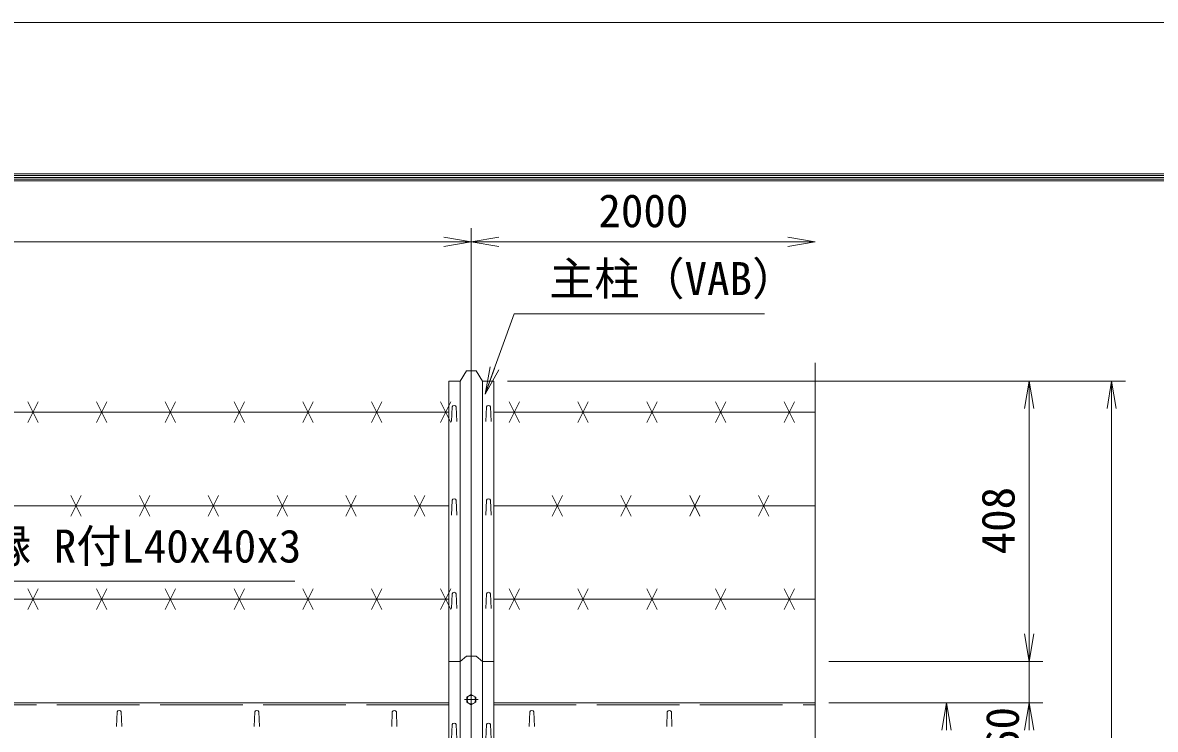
# Model space of a CAD drawing. Units: millimetres, scale not verified. Extents: x -4200 to 4200, y -2970 to 2970.
# Drawn here: x -1855 to -208, y 1942 to 2970 of the extents above; entities that cross this region are included whole.
import ezdxf
from ezdxf.enums import TextEntityAlignment as Align

# ---------------------------------------------------------------- set-up
doc = ezdxf.new("R2010")
doc.units = ezdxf.units.MM
doc.header["$LTSCALE"] = 20
doc.linetypes.add('DASHED', pattern=[7.5, 6, -1.5])
doc.linetypes.add('USER1', pattern=[50.8, 31.75, -6.35, 6.35, -6.35])
for name, color, linetype, lineweight in [('0-0_D-STR1', 1, 'Continuous', 18), ('0-1_D-STR-DIM', 7, 'Continuous', 9), ('0-2_D-STR3', 3, 'Continuous', 13), ('0-3_D-STR-TXT', 7, 'Continuous', 9), ('0-4_0', 7, 'Continuous', 9), ('0-5_D-BMK', 2, 'USER1', 13), ('0-7_D-TTL', 7, 'Continuous', 9)]:
    doc.layers.add(name, color=color, linetype=linetype, lineweight=lineweight)
doc.styles.add('ＭＳ ゴシック', font='')
doc.styles.get('ＭＳ ゴシック').set_extended_font_data('MS Gothic')

# ---------------------------------------------------------------- blocks, each defined once
blk = doc.blocks.new('_Open')
at = {"layer": '0-4_0'}
blk.add_line((-20, 3.33), (0, 0), dxfattribs=at)
blk.add_lwpolyline([(-20, -3.33), (0, 0), (-20, 0)], dxfattribs=at)

msp = doc.modelspace()

# ---------------------------------------------------------------- linework, layer by layer
at = {"layer": '0-0_D-STR1'}
for p, q in [((-1235.32, 660.85), (-1235.32, 2448.79)), ((-1218.82, 660.85), (-1218.82, 2448.79)), ((-1186.82, 660.85), (-1186.82, 2448.79)), ((-1170.32, 660.85), (-1170.32, 2448.79)), ((-1230.82, 2411.36), (-1231.57, 2389.86)), ((-1224.82, 2411.36), (-1224.07, 2389.86)), ((-1180.82, 2411.36), (-1181.57, 2389.86)), ((-1174.82, 2411.36), (-1174.07, 2389.86)), ((-1230.82, 2275.41), (-1231.57, 2253.91)), ((-1224.82, 2275.41), (-1224.07, 2253.91)), ((-1180.82, 2275.41), (-1181.57, 2253.91)), ((-1174.82, 2275.41), (-1174.07, 2253.91)), ((-1230.82, 2139.46), (-1231.57, 2117.96)), ((-1224.82, 2139.46), (-1224.07, 2117.96)), ((-1180.82, 2139.46), (-1181.57, 2117.96)), ((-1174.82, 2139.46), (-1174.07, 2117.96)), ((-1235.32, 1980.86), (-3177.82, 1980.86)), ((-1170.32, 1980.86), (-702.82, 1980.86)), ((-1717.82, 1967.73), (-1718.57, 1946.23)), ((-1711.82, 1967.73), (-1711.07, 1946.23)), ((-1517.82, 1967.73), (-1518.57, 1946.23)), ((-1511.82, 1967.73), (-1511.07, 1946.23)), ((-1317.82, 1967.73), (-1318.57, 1946.23)), ((-1311.82, 1967.73), (-1311.07, 1946.23)), ((-1117.82, 1967.73), (-1118.57, 1946.23)), ((-1111.82, 1967.73), (-1111.07, 1946.23)), ((-917.82, 1967.73), (-918.57, 1946.23)), ((-911.82, 1967.73), (-911.07, 1946.23)), ((-1230.82, 1949.23), (-1231.57, 1927.73)), ((-1224.82, 1949.23), (-1224.07, 1927.73)), ((-1180.82, 1949.23), (-1181.57, 1927.73)), ((-1174.82, 1949.23), (-1174.07, 1927.73))]:
    msp.add_line(p, q, dxfattribs=at)
at = {"layer": '0-0_D-STR1', "linetype": 'DASHED'}
for p, q in [((-1235.32, 1977.86), (-3177.82, 1977.86)), ((-1170.32, 1977.86), (-702.82, 1977.86))]:
    msp.add_line(p, q, dxfattribs=at)
at = {"layer": '0-0_D-STR1'}
for points in [[(-1235.32, 2448.79), (-1218.82, 2448.79), (-1209.82, 2463.49), (-1195.82, 2463.49), (-1186.82, 2448.79), (-1170.32, 2448.79)], [(-1235.32, 2040.86), (-1218.82, 2040.86), (-1209.82, 2048.62), (-1195.82, 2048.62), (-1186.82, 2040.86), (-1170.32, 2040.86)]]:
    msp.add_lwpolyline(points, dxfattribs=at)
for centre in [(-1227.82, 2410.11), (-1177.82, 2410.11), (-1227.82, 2274.16), (-1177.82, 2274.16), (-1227.82, 2138.21), (-1177.82, 2138.21), (-1714.82, 1966.48), (-1514.82, 1966.48), (-1314.82, 1966.48), (-1114.82, 1966.48), (-914.82, 1966.48), (-1227.82, 1947.98), (-1177.82, 1947.98)]:
    msp.add_arc(centre, 3.25, 22.61986, 157.38014, dxfattribs=at)
at = {"layer": '0-1_D-STR-DIM'}
for p, q in [((-1202.82, 2468.79), (-1202.82, 2671.33)), ((-1202.82, 2468.79), (-1202.82, 2671.33)), ((-3162.82, 2651.33), (-1242.82, 2651.33)), ((-1162.82, 2651.33), (-742.82, 2651.33)), ((-702.82, 2475.31), (-702.82, 1271.51)), ((-1150.32, 2448.79), (-371.77, 2448.79)), ((-1150.32, 2448.79), (-251.77, 2448.79)), ((-391.77, 2080.86), (-391.77, 2408.79)), ((-271.77, 2408.79), (-271.77, 520.86)), ((-391.77, 2080.86), (-391.77, 2120.86)), ((-682.82, 2040.86), (-371.77, 2040.86)), ((-682.82, 2040.86), (-371.77, 2040.86)), ((-391.77, 2040.86), (-391.77, 1980.86)), ((-682.82, 1980.86), (-491.77, 1980.86)), ((-682.82, 1980.86), (-371.77, 1980.86)), ((-682.82, 1980.86), (-371.77, 1980.86))]:
    msp.add_line(p, q, dxfattribs=at)
at = {"layer": '0-2_D-STR3'}
for p, q in [((-1847.82, 2418.38), (-1832.82, 2388.38)), ((-1847.82, 2388.38), (-1832.82, 2418.38)), ((-1747.82, 2418.38), (-1732.82, 2388.38)), ((-1747.82, 2388.38), (-1732.82, 2418.38)), ((-1647.82, 2418.38), (-1632.82, 2388.38)), ((-1647.82, 2388.38), (-1632.82, 2418.38)), ((-1547.82, 2418.38), (-1532.82, 2388.38)), ((-1547.82, 2388.38), (-1532.82, 2418.38)), ((-1447.82, 2418.38), (-1432.82, 2388.38)), ((-1447.82, 2388.38), (-1432.82, 2418.38)), ((-1347.82, 2418.38), (-1332.82, 2388.38)), ((-1347.82, 2388.38), (-1332.82, 2418.38)), ((-1247.82, 2418.38), (-1232.82, 2388.38)), ((-1247.82, 2388.38), (-1232.82, 2418.38)), ((-1147.82, 2418.38), (-1132.82, 2388.38)), ((-1147.82, 2388.38), (-1132.82, 2418.38)), ((-1047.82, 2418.38), (-1032.82, 2388.38)), ((-1047.82, 2388.38), (-1032.82, 2418.38)), ((-947.82, 2418.38), (-932.82, 2388.38)), ((-947.82, 2388.38), (-932.82, 2418.38)), ((-847.82, 2418.38), (-832.82, 2388.38)), ((-847.82, 2388.38), (-832.82, 2418.38)), ((-747.82, 2418.38), (-732.82, 2388.38)), ((-747.82, 2388.38), (-732.82, 2418.38)), ((-3177.82, 2403.38), (-1235.32, 2403.38)), ((-1170.32, 2403.38), (-702.82, 2403.38)), ((-1785.32, 2252.43), (-1770.32, 2282.43)), ((-1785.32, 2282.43), (-1770.32, 2252.43)), ((-1685.32, 2252.43), (-1670.32, 2282.43)), ((-1685.32, 2282.43), (-1670.32, 2252.43)), ((-1585.32, 2252.43), (-1570.32, 2282.43)), ((-1585.32, 2282.43), (-1570.32, 2252.43)), ((-1485.32, 2252.43), (-1470.32, 2282.43)), ((-1485.32, 2282.43), (-1470.32, 2252.43)), ((-1385.32, 2252.43), (-1370.32, 2282.43)), ((-1385.32, 2282.43), (-1370.32, 2252.43)), ((-1285.32, 2252.43), (-1270.32, 2282.43)), ((-1285.32, 2282.43), (-1270.32, 2252.43)), ((-1085.32, 2252.43), (-1070.32, 2282.43)), ((-1085.32, 2282.43), (-1070.32, 2252.43)), ((-985.32, 2252.43), (-970.32, 2282.43)), ((-985.32, 2282.43), (-970.32, 2252.43)), ((-885.32, 2252.43), (-870.32, 2282.43)), ((-885.32, 2282.43), (-870.32, 2252.43)), ((-785.32, 2252.43), (-770.32, 2282.43)), ((-785.32, 2282.43), (-770.32, 2252.43)), ((-3177.82, 2267.43), (-1235.32, 2267.43)), ((-1170.32, 2267.43), (-702.82, 2267.43)), ((-1847.82, 2146.49), (-1832.82, 2116.49)), ((-1847.82, 2116.49), (-1832.82, 2146.49)), ((-1747.82, 2146.49), (-1732.82, 2116.49)), ((-1747.82, 2116.49), (-1732.82, 2146.49)), ((-1647.82, 2146.49), (-1632.82, 2116.49)), ((-1647.82, 2116.49), (-1632.82, 2146.49)), ((-1547.82, 2146.49), (-1532.82, 2116.49)), ((-1547.82, 2116.49), (-1532.82, 2146.49)), ((-1447.82, 2146.49), (-1432.82, 2116.49)), ((-1447.82, 2116.49), (-1432.82, 2146.49)), ((-1347.82, 2146.49), (-1332.82, 2116.49)), ((-1347.82, 2116.49), (-1332.82, 2146.49)), ((-1247.82, 2146.49), (-1232.82, 2116.49)), ((-1247.82, 2116.49), (-1232.82, 2146.49)), ((-1147.82, 2146.49), (-1132.82, 2116.49)), ((-1147.82, 2116.49), (-1132.82, 2146.49)), ((-1047.82, 2146.49), (-1032.82, 2116.49)), ((-1047.82, 2116.49), (-1032.82, 2146.49)), ((-947.82, 2146.49), (-932.82, 2116.49)), ((-947.82, 2116.49), (-932.82, 2146.49)), ((-847.82, 2146.49), (-832.82, 2116.49)), ((-847.82, 2116.49), (-832.82, 2146.49)), ((-747.82, 2146.49), (-732.82, 2116.49)), ((-747.82, 2116.49), (-732.82, 2146.49)), ((-3177.82, 2131.49), (-1235.32, 2131.49)), ((-1170.32, 2131.49), (-702.82, 2131.49)), ((-1202.82, 1992.86), (-1209.32, 1989.11)), ((-1209.32, 1989.11), (-1209.32, 1981.6)), ((-1209.32, 1981.6), (-1202.82, 1977.85)), ((-1196.32, 1989.11), (-1202.82, 1992.86)), ((-1202.82, 1977.85), (-1196.32, 1981.6)), ((-1196.32, 1981.6), (-1196.32, 1989.11))]:
    msp.add_line(p, q, dxfattribs=at)
msp.add_circle((-1202.82, 1985.36), 6.25, dxfattribs=at)
at = {"layer": '0-3_D-STR-TXT'}
for points in [[(-776.61, 2546.67), (-1140.48, 2546.67), (-1182.08, 2431.46)], [(-1459.27, 2157.74), (-2157.15, 2157.74), (-2211.15, 1982.77)]]:
    msp.add_lwpolyline(points, dxfattribs=at)
at = {"layer": '0-5_D-BMK'}
for p, q in [((-1202.82, 2505.86), (-1202.82, 410.86)), ((-1192.82, 1985.36), (-1212.82, 1985.36))]:
    msp.add_line(p, q, dxfattribs=at)
at = {"layer": '0-7_D-TTL', "color": 2, "lineweight": 18}
msp.add_lwpolyline([(-4200, 2970), (4200, 2970), (4200, -2970), (-4200, -2970)], close=True, dxfattribs=at)
at = {"layer": '0-7_D-TTL'}
for points in [[(-3930, 2750), (3930, 2750), (3930, -2750), (-3930, -2750)], [(-3927.5, 2747.5), (3927.5, 2747.5), (3927.5, -2747.5), (-3927.5, -2747.5)], [(-3925, 2745), (3925, 2745), (3925, -2745), (-3925, -2745)], [(-3922.5, 2742.5), (3922.5, 2742.5), (3922.5, -2742.5), (-3922.5, -2742.5)], [(-3920, 2740), (3920, 2740), (3920, -2740), (-3920, -2740)]]:
    msp.add_lwpolyline(points, close=True, dxfattribs=at)

# ---------------------------------------------------------------- block references
at = {"layer": '0-1_D-STR-DIM', "xscale": 2, "yscale": 2}
for p in [(-1202.82, 2651.33), (-702.82, 2651.33)]:
    msp.add_blockref('_Open', p, dxfattribs=at)
for p, rotation in [((-1202.82, 2651.33), 180), ((-391.77, 2448.79), 90), ((-271.77, 2448.79), 90), ((-391.77, 2040.86), 270), ((-391.77, 2040.86), 270), ((-511.77, 1980.86), 90), ((-391.77, 1980.86), 90), ((-391.77, 1980.86), 90)]:
    msp.add_blockref('_Open', p, dxfattribs=dict(at, rotation=rotation))
at = {"layer": '0-3_D-STR-TXT', "xscale": 2, "yscale": 2, "rotation": 250.14821}
msp.add_blockref('_Open', (-1182.76, 2429.58), dxfattribs=at)

# ---------------------------------------------------------------- texts
at = {"layer": '0-1_D-STR-DIM', "style": 'ＭＳ ゴシック'}
msp.add_text('2000', height=48.09, dxfattribs=at).set_placement((-1018.07, 2658.08), align=Align.BOTTOM_LEFT)
for s, p in [('408', (-398.52, 2196.7)), ('60', (-392.22, 1909.24))]:
    msp.add_text(s, height=48.09, rotation=90, dxfattribs=at).set_placement(p, align=Align.BOTTOM_LEFT)
at = {"layer": '0-3_D-STR-TXT', "style": 'ＭＳ ゴシック'}
for s, p in [('主柱（VAB）', (-1089.56, 2559.25)), ('爪付胴縁 R付L40x40x3', (-2105.21, 2170.32))]:
    msp.add_text(s, height=48.09, dxfattribs=at).set_placement(p, align=Align.BOTTOM_LEFT)

doc.saveas('drawing.dxf')
